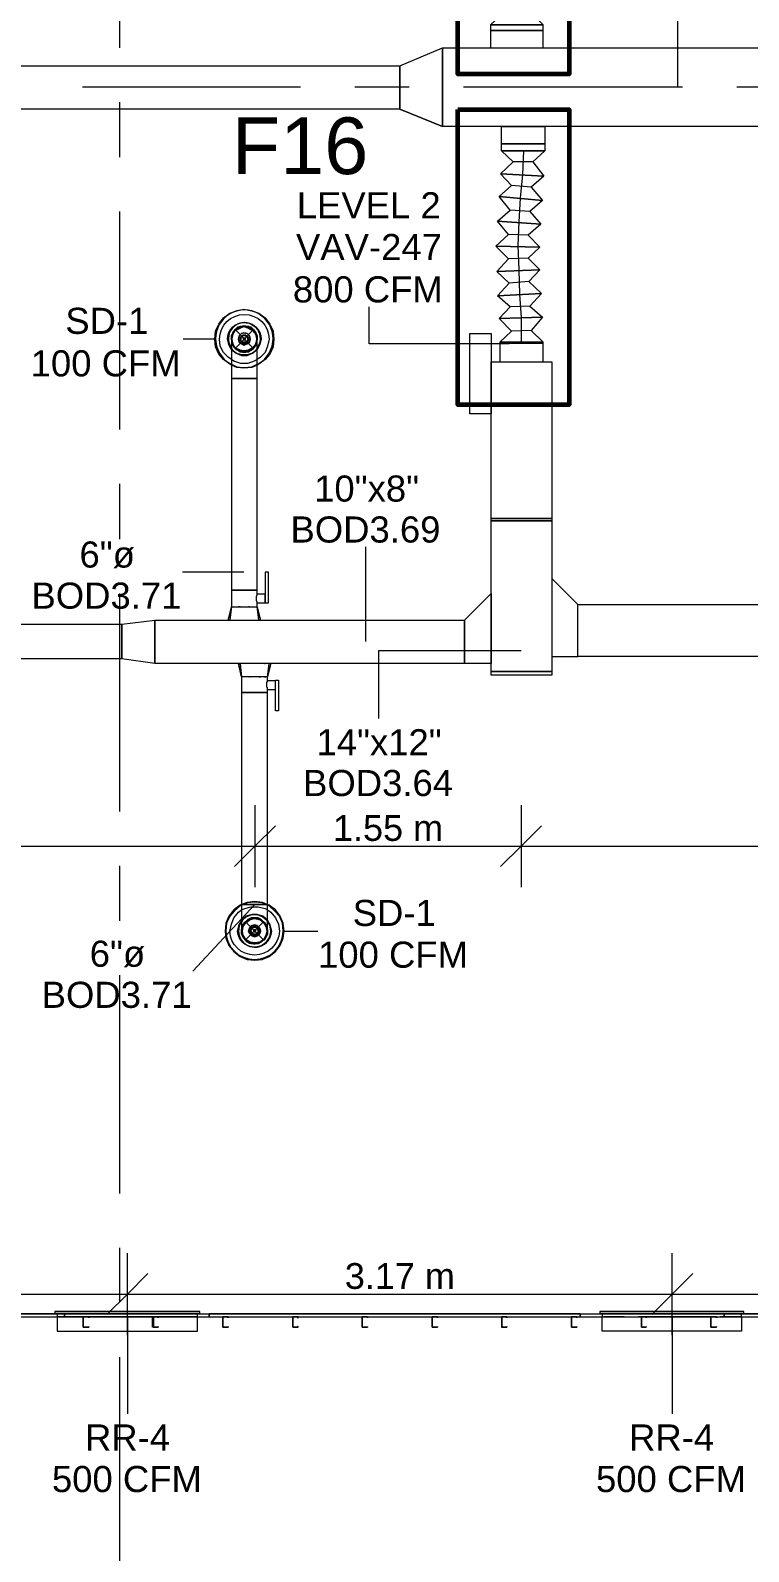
# Model space of a CAD drawing. Header units: metres. Extents: x -2 to 207, y -8 to 52.
# Drawn here: x 11.9 to 16.08, y 33.05 to 41.9 of the extents above; entities that cross this region are included whole.
import ezdxf

# ---------------------------------------------------------------- set-up
doc = ezdxf.new("R2010")
doc.units = ezdxf.units.M
doc.layers.add('HVAC - Ductos', color=5, linetype='Continuous', lineweight=0)
doc.layers.add('PDF_Text', color=7, linetype='Continuous', lineweight=0)
doc.layers.add('PDF_Geometry', color=7, linetype='Continuous', lineweight=0, true_color=0xaaaaaa)
doc.styles.add('PDF Arial-BoldMT-Identity-H', font='arial.ttf')
doc.styles.add('PDF Helvetica', font='')
doc.styles.get('PDF Helvetica').set_extended_font_data('Helvetica')

msp = doc.modelspace()

# ---------------------------------------------------------------- linework, layer by layer
at = {"layer": 'HVAC - Ductos', "lineweight": 0}
for points in [[(14.6516, 42.0022), (14.56, 42.0618), (14.8624, 42.1168), (14.7936, 42.016), (14.6516, 42.0022), (14.5737, 41.929), (14.5737, 41.8969), (14.5783, 41.8969), (14.5967, 41.8969), (14.6195, 41.8969), (14.6516, 41.8969), (14.6883, 41.8969), (14.7249, 41.8969), (14.7662, 41.8969), (14.8028, 41.8969), (14.8349, 41.8969), (14.8578, 41.8969), (14.8716, 41.8969), (14.8807, 41.8969), (14.8807, 41.929), (14.5737, 41.929), (14.8807, 41.929), (14.7936, 42.016)], [(15.6642, 41.567), (15.6642, 42.071)], [(14.8762, 41.7961), (14.8807, 41.7961), (14.8807, 41.8969), (14.8716, 41.8969), (14.8578, 41.8969), (14.8349, 41.8969), (14.8028, 41.8969), (14.7662, 41.8969), (14.7249, 41.8969), (14.6883, 41.8969), (14.6516, 41.8969), (14.6195, 41.8969), (14.5967, 41.8969), (14.5783, 41.8969), (14.5737, 41.8969), (14.5737, 41.7961), (14.5783, 41.7961)], [(14.0469, 41.6907), (14.2942, 41.7961)], [(14.0469, 41.6907), (14.2942, 41.7961)], [(14.2942, 41.7961), (14.2942, 41.3379)], [(14.5829, 41.7961), (14.5875, 41.7961), (14.5967, 41.7961)], [(14.6012, 41.7961), (14.6058, 41.7961), (14.6149, 41.7961)], [(14.6241, 41.7961), (14.6333, 41.7961), (14.6425, 41.7961)], [(14.6562, 41.7961), (14.6608, 41.7961), (14.6791, 41.7961)], [(14.6883, 41.7961), (14.6929, 41.7961), (14.7249, 41.7961), (14.7616, 41.7961)], [(14.7753, 41.7961), (14.7936, 41.7961), (14.7982, 41.7961)], [(14.812, 41.7961), (14.8212, 41.7961), (14.8303, 41.7961)], [(14.8395, 41.7961), (14.844, 41.7961), (14.8532, 41.7961)], [(14.8578, 41.7961), (14.8624, 41.7961), (14.8716, 41.7961)], [(14.0469, 41.4387), (14.0469, 41.6907)], [(14.0469, 41.4387), (14.2942, 41.3379), (14.0469, 41.4387)], [(14.8212, 41.1317), (14.8853, 41.0492), (14.6333, 41.063), (14.7066, 41.1317), (14.6379, 41.1959), (14.6379, 41.2371), (14.6425, 41.2371), (14.6562, 41.2371), (14.6745, 41.2371), (14.702, 41.2371), (14.7295, 41.2371), (14.7662, 41.2371), (14.7982, 41.2371), (14.8258, 41.2371), (14.8532, 41.2371), (14.8762, 41.2371), (14.8853, 41.2371), (14.8898, 41.2371), (14.8898, 41.1959), (14.8212, 41.1317), (14.7066, 41.1317)], [(14.7662, 41.1959), (14.7616, 41.0584), (14.7478, 40.921), (14.7387, 40.7835), (14.7341, 40.6461), (14.7387, 40.504), (14.7433, 40.362), (14.7524, 40.2245), (14.7524, 40.0825)], [(14.812, 40.9851), (14.8762, 40.9072), (14.6241, 40.9302), (14.6974, 40.9943), (14.6333, 41.063), (14.8853, 41.0492), (14.812, 40.9851), (14.6974, 40.9943)], [(14.8028, 40.8431), (14.867, 40.7698), (14.6149, 40.7881), (14.6883, 40.8522), (14.6241, 40.9302), (14.8762, 40.9072), (14.8028, 40.8431), (14.6883, 40.8522)], [(14.7936, 40.7057), (14.8624, 40.6369), (14.6058, 40.6415), (14.6791, 40.7102), (14.6149, 40.7881), (14.867, 40.7698), (14.7936, 40.7057), (14.6791, 40.7102)], [(14.7936, 40.5728), (14.8624, 40.504), (14.6104, 40.4949), (14.6791, 40.5682), (14.6058, 40.6415), (14.8624, 40.6369), (14.7936, 40.5728), (14.6791, 40.5682)], [(14.7982, 40.4353), (14.8716, 40.3666), (14.6149, 40.3528), (14.6837, 40.4262), (14.6104, 40.4949), (14.8624, 40.504), (14.7982, 40.4353), (14.6837, 40.4262)], [(14.8028, 40.2933), (14.8762, 40.2291), (14.6241, 40.22), (14.6883, 40.2887), (14.6149, 40.3528), (14.8716, 40.3666), (14.8028, 40.2933), (14.6883, 40.2887)], [(14.6837, 40.0733), (13.8682, 40.0733), (13.8682, 40.2887)], [(13.0664, 39.9496), (13.0572, 39.9542), (13.0206, 39.9817), (12.9931, 40.0138), (12.9747, 40.055), (12.9701, 40.1009), (12.9747, 40.1467), (12.9931, 40.1879), (13.0206, 40.2245), (13.0572, 40.2521), (13.0984, 40.2658), (13.1396, 40.275), (13.1855, 40.2658), (13.2267, 40.2521), (13.2634, 40.2245), (13.2909, 40.1879), (13.3092, 40.1467), (13.3138, 40.1009), (13.3092, 40.055), (13.2909, 40.0138), (13.2634, 39.9817), (13.2267, 39.9542), (13.2176, 39.9496)], [(14.812, 40.1513), (14.8807, 40.0825), (14.6287, 40.0825), (14.6974, 40.1467), (14.6241, 40.22), (14.8762, 40.2291), (14.812, 40.1513), (14.6974, 40.1467)], [(12.9701, 40.1009), (12.7869, 40.1009)], [(13.0664, 40.1009), (13.0664, 40.0963), (13.0664, 40.0779), (13.0664, 40.0459), (13.0664, 40.0047), (13.0664, 39.9588), (13.0664, 39.9084), (13.0664, 39.8718), (13.0755, 39.8718), (13.0893, 39.8718), (13.103, 39.8718), (13.1214, 39.8718), (13.1396, 39.8718), (13.1626, 39.8718), (13.1809, 39.8718), (13.1946, 39.8718), (13.2084, 39.8718), (13.2176, 39.8718), (13.2176, 39.9268), (13.2176, 39.9771), (13.2176, 40.023), (13.2176, 40.0596), (13.2176, 40.0825), (13.2176, 40.1009), (13.2176, 40.0963), (13.2176, 40.1009), (13.2176, 40.1192), (13.2084, 40.1375), (13.1946, 40.1559), (13.1809, 40.1696), (13.1626, 40.1741), (13.1396, 40.1787), (13.1214, 40.1741), (13.103, 40.1696), (13.0893, 40.1559), (13.0755, 40.1375), (13.0664, 40.1192), (13.0664, 40.1009), (13.0664, 40.0963), (13.0664, 40.1009), (13.0664, 40.1192), (13.0755, 40.1375), (13.0893, 40.1559), (13.103, 40.1696), (13.1214, 40.1741), (13.1396, 40.1787), (13.1626, 40.1741), (13.1809, 40.1696), (13.1946, 40.1559), (13.2084, 40.1375), (13.2176, 40.1192), (13.2176, 40.1009)], [(13.071, 40.0779), (13.0664, 40.1009), (13.071, 40.1283)], [(13.071, 40.1283), (13.0755, 40.1329)], [(13.0755, 40.1329), (13.0893, 40.1513), (13.1122, 40.1696)], [(13.1076, 40.1696), (13.1122, 40.1696), (13.1168, 40.1741)], [(13.1168, 40.1696), (13.1396, 40.1741), (13.1672, 40.1696)], [(13.1672, 40.1741), (13.1718, 40.1696)], [(13.1718, 40.1696), (13.1946, 40.1513), (13.2084, 40.1329)], [(13.2084, 40.1329), (13.213, 40.1283)], [(13.2084, 40.1283), (13.2176, 40.1009), (13.2084, 40.0779)], [(13.0664, 40.0963), (13.0664, 40.0825), (13.0755, 40.0642), (13.0893, 40.0459), (13.103, 40.0367), (13.1214, 40.0275), (13.1396, 40.023), (13.1626, 40.0275), (13.1809, 40.0367), (13.1946, 40.0459), (13.2084, 40.0642), (13.2176, 40.0825), (13.2176, 40.0963)], [(13.1122, 40.0367), (13.0893, 40.0505), (13.0755, 40.0688), (13.071, 40.0733)], [(13.1718, 40.0321), (13.1672, 40.0321), (13.1396, 40.0275), (13.1168, 40.0321), (13.1122, 40.0321), (13.1076, 40.0321)], [(13.213, 40.0733), (13.2084, 40.0688), (13.1946, 40.0505), (13.1718, 40.0367)], [(14.8807, 40.0825), (14.8762, 40.0825), (14.8578, 40.0825), (14.8303, 40.0825), (14.7936, 40.0825), (14.7524, 40.0825), (14.7158, 40.0825), (14.6791, 40.0825), (14.6516, 40.0825), (14.6333, 40.0825), (14.6287, 40.0825)], [(13.2176, 39.9817), (13.1992, 39.9726), (13.1626, 39.9588), (13.1214, 39.9588), (13.0801, 39.9726), (13.0664, 39.9817)], [(13.0664, 39.9542), (13.0984, 39.9405), (13.1396, 39.9359), (13.1855, 39.9405), (13.2176, 39.9542)], [(13.2176, 39.9496), (13.1855, 39.9359), (13.1396, 39.9313), (13.0984, 39.9359), (13.0664, 39.9496)], [(13.8498, 38.3415), (13.8498, 38.8913)], [(13.1396, 38.7447), (12.7823, 38.7447)], [(13.2176, 38.566), (13.2176, 38.5706), (13.213, 38.5797), (13.213, 38.5889), (13.213, 38.5981), (13.213, 38.6026), (13.2176, 38.6118), (13.2176, 38.6164)], [(13.048, 38.4652), (13.0664, 38.5431), (13.048, 38.4652)], [(13.0664, 38.5431), (13.0572, 38.4652)], [(13.2176, 38.4652), (13.2267, 38.4652), (13.2313, 38.4652), (13.2358, 38.4652), (13.2176, 38.5431), (13.2358, 38.4652)], [(13.2267, 38.4652), (13.2176, 38.5431)], [(12.4295, 38.4423), (12.622, 38.4652)], [(12.4295, 38.2407), (12.4295, 38.4423)], [(12.622, 38.4652), (12.622, 38.2132)], [(13.048, 38.4652), (13.0526, 38.4652), (13.0572, 38.4652), (13.0664, 38.4652)], [(13.071, 38.4652), (13.0893, 38.4652)], [(13.0938, 38.4652), (13.0984, 38.4652), (13.1076, 38.4652), (13.1214, 38.4652), (13.1259, 38.4652), (13.1305, 38.4652), (13.1534, 38.4652), (13.158, 38.4652), (13.1626, 38.4652), (13.1763, 38.4652), (13.1855, 38.4652), (13.1901, 38.4652), (13.1946, 38.4652), (13.213, 38.4652)], [(14.7524, 38.2865), (13.9231, 38.2865), (13.9231, 37.8925)], [(12.622, 38.2132), (12.4295, 38.2407)], [(13.2955, 38.2132), (13.2771, 38.1353), (13.2725, 38.1353), (13.268, 38.1353), (13.2542, 38.1353), (13.2404, 38.1353), (13.2222, 38.1353), (13.2038, 38.1353), (13.1809, 38.1353), (13.1626, 38.1353), (13.1488, 38.1353), (13.1351, 38.1353), (13.1305, 38.1353), (13.1259, 38.1353), (13.1259, 38.0437), (13.1351, 38.0437), (13.1488, 38.0437), (13.1626, 38.0437), (13.1809, 38.0437), (13.2038, 38.0437), (13.2222, 38.0437), (13.2404, 38.0437), (13.2542, 38.0437), (13.268, 38.0437), (13.2771, 38.0437), (13.268, 38.0437), (13.2542, 38.0437), (13.2404, 38.0437), (13.2222, 38.0437), (13.2038, 38.0437), (13.1809, 38.0437), (13.1626, 38.0437), (13.1488, 38.0437), (13.1351, 38.0437), (13.1259, 38.0437), (13.1259, 36.8112), (13.1168, 36.8066), (13.0801, 36.7791), (13.0526, 36.7425), (13.0343, 36.7013), (13.0297, 36.6554), (13.0343, 36.6142), (13.0526, 36.573), (13.0801, 36.5363), (13.1168, 36.5088), (13.158, 36.4905), (13.2038, 36.4859), (13.245, 36.4905), (13.2863, 36.5088), (13.3229, 36.5363), (13.3504, 36.573), (13.3687, 36.6142), (13.3733, 36.6554), (13.3687, 36.7013), (13.3504, 36.7425), (13.3229, 36.7791), (13.2863, 36.8066), (13.2771, 36.8112), (13.2771, 38.0437), (13.2771, 38.062), (13.3229, 38.062), (13.3229, 38.0666), (13.3229, 38.0712), (13.3229, 38.0758), (13.3229, 38.0804), (13.3229, 38.0895), (13.3229, 38.0941), (13.3229, 38.1032), (13.3229, 38.1078), (13.3229, 38.1124), (13.2771, 38.1124), (13.2771, 38.1353), (13.2863, 38.2132)], [(13.1259, 38.2132), (13.1168, 38.2132), (13.1122, 38.2132), (13.1076, 38.2132)], [(13.1076, 38.2132), (13.1259, 38.1353), (13.1076, 38.2132)], [(13.1168, 38.2132), (13.1259, 38.1353)], [(13.1488, 38.2132), (13.1305, 38.2132)], [(13.2542, 38.2132), (13.2496, 38.2132), (13.245, 38.2132), (13.2358, 38.2132), (13.2222, 38.2132), (13.2176, 38.2132), (13.213, 38.2132), (13.1901, 38.2132), (13.1855, 38.2132), (13.1809, 38.2132), (13.1672, 38.2132), (13.158, 38.2132), (13.1534, 38.2132)], [(13.2725, 38.2132), (13.2588, 38.2132), (13.2634, 38.2132)], [(13.2771, 38.1353), (13.2955, 38.2132), (13.2909, 38.2132), (13.2863, 38.2132), (13.2771, 38.2132)], [(13.2771, 38.062), (13.2771, 38.0666), (13.2771, 38.0712), (13.2725, 38.0758), (13.2725, 38.0849), (13.2725, 38.0941), (13.2725, 38.1032), (13.2771, 38.1078), (13.2771, 38.1124)], [(13.2038, 37.3885), (13.2038, 37.1502), (13.2038, 36.912)], [(14.7524, 37.3885), (14.7524, 37.1502), (14.7524, 36.912)], [(13.3229, 37.2693), (13.2038, 37.1502), (13.0847, 37.0311)], [(14.8716, 37.2693), (14.7524, 37.1502), (14.6333, 37.0311)], [(9.6072, 37.1502), (13.2038, 37.1502), (14.7524, 37.1502), (18.0787, 37.1502), (21.6112, 37.1502), (22.6421, 37.1502)], [(13.1259, 36.8112), (13.158, 36.8249), (13.2038, 36.8295), (13.245, 36.8249), (13.2771, 36.8112)], [(13.2038, 36.8112), (12.8419, 36.4218)], [(13.2771, 36.8066), (13.245, 36.8204), (13.2038, 36.8249), (13.158, 36.8204), (13.1259, 36.8066)], [(13.2771, 36.6554), (13.2771, 36.6646), (13.2771, 36.6829), (13.2771, 36.7104), (13.2771, 36.7471), (13.2771, 36.7929), (13.2771, 36.8112), (13.268, 36.8112), (13.2542, 36.8112), (13.2404, 36.8112), (13.2222, 36.8112), (13.2038, 36.8112), (13.1809, 36.8112), (13.1626, 36.8112), (13.1488, 36.8112), (13.1351, 36.8112), (13.1259, 36.8112), (13.1259, 36.7654), (13.1259, 36.7287), (13.1259, 36.6921), (13.1259, 36.6692), (13.1259, 36.66)], [(13.1259, 36.8112), (13.1351, 36.8112), (13.1488, 36.8112), (13.1626, 36.8112), (13.1809, 36.8112), (13.2038, 36.8112), (13.2222, 36.8112), (13.2404, 36.8112), (13.2542, 36.8112), (13.268, 36.8112), (13.2771, 36.8112)], [(13.1259, 36.7791), (13.1442, 36.7883), (13.1809, 36.7975), (13.2222, 36.7975), (13.2634, 36.7883), (13.2771, 36.7791)], [(13.1763, 36.7241), (13.2038, 36.7333), (13.1809, 36.7333), (13.1626, 36.7241), (13.1488, 36.7104), (13.1351, 36.6967), (13.1259, 36.6783), (13.1259, 36.6646)], [(13.2038, 36.7333), (13.1809, 36.7287), (13.1672, 36.7195), (13.1488, 36.7104), (13.1396, 36.6967), (13.1305, 36.6783), (13.1259, 36.6554), (13.1305, 36.6371), (13.1396, 36.6188), (13.1488, 36.605), (13.1351, 36.6279)], [(13.1351, 36.6325), (13.1259, 36.6554), (13.1351, 36.6829)], [(13.1259, 36.66), (13.1259, 36.6554)], [(13.1305, 36.6829), (13.1305, 36.6875), (13.1351, 36.6875), (13.1488, 36.7104), (13.1718, 36.7241), (13.1718, 36.7287), (13.1763, 36.7287)], [(13.2771, 36.6646), (13.2771, 36.6783), (13.268, 36.6967), (13.2542, 36.7104), (13.2404, 36.7241), (13.2222, 36.7333), (13.2038, 36.7333), (13.2222, 36.7287), (13.2404, 36.7195), (13.2542, 36.7104), (13.2634, 36.6967), (13.2725, 36.6783), (13.2771, 36.6554), (13.2725, 36.6371), (13.2634, 36.6188), (13.2542, 36.605)], [(13.2038, 36.7287), (13.2267, 36.7241)], [(13.2267, 36.7287), (13.2313, 36.7287), (13.2358, 36.7241)], [(13.2313, 36.7241), (13.2542, 36.7104), (13.268, 36.6875)], [(13.2725, 36.6875), (13.2725, 36.6829), (13.2771, 36.6554), (13.2725, 36.6325)], [(13.3733, 36.6554), (13.5704, 36.6554)], [(13.1351, 36.6279), (13.1305, 36.6279), (13.1305, 36.6325)], [(13.1488, 36.605), (13.1672, 36.5959), (13.1809, 36.5867), (13.2038, 36.5821), (13.2222, 36.5867), (13.2404, 36.5959), (13.2542, 36.605), (13.2588, 36.605)], [(13.1718, 36.5913), (13.1534, 36.605)], [(13.1763, 36.5867), (13.1718, 36.5867), (13.1718, 36.5913)], [(13.2267, 36.5913), (13.2038, 36.5821), (13.1763, 36.5913)], [(13.2358, 36.5913), (13.2313, 36.5867), (13.2267, 36.5867)], [(13.268, 36.6279), (13.2542, 36.605), (13.2313, 36.5913)], [(13.2725, 36.6325), (13.2725, 36.6279)], [(12.4616, 34.305), (12.4616, 34.5433), (12.4616, 34.7815)], [(15.6321, 34.305), (15.6321, 34.5433), (15.6321, 34.7815)], [(12.5807, 34.6624), (12.4616, 34.5433), (12.3425, 34.4241)], [(15.7512, 34.6624), (15.6321, 34.5433), (15.513, 34.4241)], [(7.582, 34.5433), (12.4616, 34.5433), (15.6321, 34.5433), (18.6652, 34.5433), (21.625, 34.5433), (30.7334, 34.5433), (33.2075, 34.5433), (36.1764, 34.5433), (39.2049, 34.5433), (41.6104, 34.5433), (49.2113, 34.5433), (51.5801, 34.5433), (54.5399, 34.5433), (58.1961, 34.5433)], [(12.04, 34.4333), (12.8831, 34.4333), (12.8831, 34.4425), (12.04, 34.4425), (12.04, 34.4333), (12.0538, 34.4333), (12.0538, 34.4104), (12.8693, 34.4104), (12.0538, 34.4104), (12.0538, 34.3279), (12.8693, 34.3279), (12.8693, 34.4104), (12.8693, 34.4333), (12.8785, 34.4333)], [(12.8602, 34.4425), (12.063, 34.4425)], [(16.0262, 34.4425), (15.2335, 34.4425)], [(12.4616, 34.4104), (12.4616, 33.8469)], [(15.2106, 34.4333), (16.049, 34.4333)], [(15.6321, 34.4104), (15.6321, 33.8469)]]:
    msp.add_lwpolyline(points, dxfattribs=at)
for points in [[(14.2942, 41.7961), (26.4311, 41.7961), (26.4311, 41.3379), (14.2942, 41.3379)], [(14.0469, 41.4387), (8.4343, 41.4387), (8.4343, 41.6907), (14.0469, 41.6907)], [(14.8898, 41.3379), (14.8898, 41.2371), (14.8853, 41.2371), (14.8762, 41.2371), (14.8532, 41.2371), (14.8258, 41.2371), (14.7982, 41.2371), (14.7662, 41.2371), (14.7295, 41.2371), (14.702, 41.2371), (14.6745, 41.2371), (14.6562, 41.2371), (14.6425, 41.2371), (14.6379, 41.2371), (14.6379, 41.3379), (14.6425, 41.3379), (14.6562, 41.3379), (14.6745, 41.3379), (14.702, 41.3379), (14.7295, 41.3379), (14.7662, 41.3379), (14.7982, 41.3379), (14.8258, 41.3379), (14.8532, 41.3379), (14.8762, 41.3379), (14.8853, 41.3379)], [(14.6379, 41.1959), (14.6425, 41.1959), (14.6562, 41.1959), (14.6745, 41.1959), (14.702, 41.1959), (14.7295, 41.1959), (14.7662, 41.1959), (14.7982, 41.1959), (14.8258, 41.1959), (14.8532, 41.1959), (14.8762, 41.1959), (14.8853, 41.1959), (14.8898, 41.1959), (14.8853, 41.1959), (14.8762, 41.1959), (14.8532, 41.1959), (14.8258, 41.1959), (14.7982, 41.1959), (14.7662, 41.1959), (14.7295, 41.1959), (14.702, 41.1959), (14.6745, 41.1959), (14.6562, 41.1959), (14.6425, 41.1959)], [(14.6379, 41.1959), (14.8898, 41.1959)], [(13.213, 40.0825), (13.2038, 40.0642), (13.1946, 40.0505), (13.1763, 40.0367), (13.1626, 40.0321), (13.1396, 40.0275), (13.1214, 40.0321), (13.103, 40.0367), (13.0893, 40.0505), (13.0801, 40.0642), (13.071, 40.0825), (13.0664, 40.1009), (13.071, 40.1192), (13.0801, 40.1375), (13.0893, 40.1513), (13.103, 40.165), (13.1214, 40.1741), (13.1396, 40.1741), (13.1626, 40.1741), (13.1763, 40.165), (13.1946, 40.1513), (13.2038, 40.1375), (13.213, 40.1192), (13.2176, 40.1009)], [(13.0755, 40.1283), (13.0893, 40.1513), (13.1168, 40.165), (13.1396, 40.1741), (13.1672, 40.165), (13.1901, 40.1513), (13.2084, 40.1283), (13.213, 40.1009), (13.2084, 40.0733), (13.1901, 40.0505), (13.1672, 40.0367), (13.1396, 40.0321), (13.1168, 40.0367), (13.0893, 40.0505), (13.0755, 40.0733), (13.071, 40.1009)], [(13.1122, 40.1192), (13.1076, 40.1009), (13.1122, 40.1192), (13.1259, 40.1329), (13.1396, 40.1375), (13.158, 40.1329), (13.1718, 40.1192), (13.1763, 40.1009), (13.1718, 40.1192), (13.158, 40.1329), (13.1396, 40.1375), (13.1259, 40.1329)], [(13.1718, 40.0825), (13.1763, 40.1009), (13.1718, 40.0825), (13.158, 40.0733), (13.1396, 40.0642), (13.1259, 40.0733), (13.1122, 40.0825), (13.1076, 40.1009), (13.1122, 40.0825), (13.1259, 40.0733), (13.1396, 40.0688), (13.158, 40.0733)], [(13.1214, 40.1146), (13.1168, 40.1009), (13.1214, 40.1146), (13.1351, 40.1237), (13.1488, 40.1237), (13.1626, 40.1146), (13.1672, 40.1009), (13.1626, 40.1146), (13.1488, 40.1237), (13.1351, 40.1237)], [(13.1626, 40.0871), (13.1672, 40.1009), (13.1626, 40.0871), (13.1488, 40.0779), (13.1351, 40.0779), (13.1214, 40.0871), (13.1168, 40.1009), (13.1214, 40.0871), (13.1351, 40.0779), (13.1488, 40.0779)], [(13.1259, 40.1146), (13.1396, 40.1237), (13.158, 40.1146), (13.1626, 40.1009), (13.158, 40.0871), (13.1396, 40.0825), (13.1259, 40.0871), (13.1214, 40.1009)], [(13.1396, 40.1055), (13.1351, 40.1009), (13.1396, 40.1055), (13.1442, 40.1055), (13.1488, 40.1009), (13.1442, 40.1055)], [(13.1442, 40.0963), (13.1488, 40.1009), (13.1442, 40.0963), (13.1396, 40.0963), (13.1351, 40.1009), (13.1396, 40.0963)], [(13.2176, 40.0413), (13.2313, 40.0688), (13.2404, 40.1009), (13.2313, 40.0688)], [(14.4546, 40.1329), (14.5783, 40.1329), (14.5783, 39.6656), (14.4546, 39.6656)], [(13.071, 40.0413), (13.0938, 40.0184), (13.1259, 40.0093), (13.158, 40.0093), (13.1901, 40.0184), (13.213, 40.0413), (13.2176, 40.0505), (13.213, 40.0413), (13.1901, 40.0184), (13.158, 40.0093), (13.1259, 40.0093), (13.0938, 40.0184), (13.071, 40.0413), (13.0664, 40.0505)], [(13.1901, 40.0184), (13.158, 40.0047), (13.1259, 40.0047), (13.0938, 40.0184), (13.0664, 40.0413), (13.0938, 40.0184), (13.1259, 40.0047), (13.158, 40.0047), (13.1901, 40.0184), (13.2176, 40.0413)], [(14.8807, 40.0779), (14.8716, 40.0779), (14.8532, 40.0779), (14.8258, 40.0779), (14.7936, 40.0779), (14.7524, 40.0779), (14.7158, 40.0779), (14.6791, 40.0779), (14.6516, 40.0779), (14.6333, 40.0779), (14.6287, 40.0779), (14.6287, 39.968), (14.6333, 39.968), (14.6471, 39.968), (14.6654, 39.968), (14.6929, 39.968), (14.7204, 39.968), (14.7524, 39.968), (14.7845, 39.968), (14.8166, 39.968), (14.844, 39.968), (14.8624, 39.968), (14.8762, 39.968), (14.8807, 39.968), (14.8807, 40.0779), (14.8807, 40.0825), (14.8762, 40.0825), (14.8578, 40.0825), (14.8303, 40.0825), (14.7936, 40.0825), (14.7524, 40.0825), (14.7158, 40.0825), (14.6791, 40.0825), (14.6516, 40.0825), (14.6333, 40.0825), (14.6287, 40.0825), (14.6287, 40.0779), (14.6333, 40.0779), (14.6516, 40.0779), (14.6791, 40.0779), (14.7158, 40.0779), (14.7524, 40.0779), (14.7936, 40.0779), (14.8258, 40.0779), (14.8532, 40.0779), (14.8716, 40.0779)], [(14.8807, 40.0779), (14.8762, 40.0779), (14.8624, 40.0779), (14.844, 40.0779), (14.8166, 40.0779), (14.7845, 40.0779), (14.7524, 40.0779), (14.7204, 40.0779), (14.6929, 40.0779), (14.6654, 40.0779), (14.6471, 40.0779), (14.6333, 40.0779), (14.6287, 40.0779), (14.6333, 40.0779), (14.6471, 40.0779), (14.6654, 40.0779), (14.6929, 40.0779), (14.7204, 40.0779), (14.7524, 40.0779), (14.7845, 40.0779), (14.8166, 40.0779), (14.844, 40.0779), (14.8624, 40.0779), (14.8762, 40.0779)], [(14.9311, 39.968), (14.9311, 39.0562), (14.5783, 39.0562), (14.5783, 39.968)], [(13.0664, 38.6393), (13.0755, 38.6393), (13.0893, 38.6393), (13.103, 38.6393), (13.1214, 38.6393), (13.1396, 38.6393), (13.1626, 38.6393), (13.1809, 38.6393), (13.1946, 38.6393), (13.2084, 38.6393), (13.2176, 38.6393), (13.2176, 39.8718), (13.2084, 39.8718), (13.1946, 39.8718), (13.1809, 39.8718), (13.1626, 39.8718), (13.1396, 39.8718), (13.1214, 39.8718), (13.103, 39.8718), (13.0893, 39.8718), (13.0755, 39.8718), (13.0664, 39.8718)], [(14.9311, 39.0562), (14.9311, 39.0425), (14.5783, 39.0425), (14.5783, 39.0562)], [(14.5783, 38.1674), (14.5783, 39.0425), (14.9311, 39.0425), (14.9311, 38.1674)], [(13.2634, 38.566), (13.2634, 38.5706), (13.2634, 38.5751), (13.2634, 38.5797), (13.2634, 38.5843), (13.2634, 38.5935), (13.2634, 38.5981), (13.2634, 38.6026), (13.2634, 38.6118), (13.2634, 38.6164), (13.2176, 38.6164), (13.2176, 38.6393), (13.2084, 38.6393), (13.1946, 38.6393), (13.1809, 38.6393), (13.1626, 38.6393), (13.1396, 38.6393), (13.1214, 38.6393), (13.103, 38.6393), (13.0893, 38.6393), (13.0755, 38.6393), (13.0664, 38.6393), (13.0664, 38.5431), (13.071, 38.5431), (13.0664, 38.5431), (13.071, 38.5431), (13.0755, 38.5431), (13.0893, 38.5431), (13.103, 38.5431), (13.1214, 38.5431), (13.1396, 38.5431), (13.1626, 38.5431), (13.1809, 38.5431), (13.1946, 38.5431), (13.2084, 38.5431), (13.213, 38.5431), (13.2176, 38.5431), (13.2176, 38.566), (13.2634, 38.566), (13.2817, 38.566), (13.2817, 38.7447), (13.2634, 38.7447)], [(15.0823, 38.2544), (15.0823, 38.5568), (14.9311, 38.708), (14.9311, 38.2544)], [(14.4225, 38.4652), (14.5783, 38.621), (14.5783, 38.2132), (14.4225, 38.2132)], [(13.1168, 38.5431), (13.1122, 38.5431), (13.1076, 38.5431), (13.1122, 38.5431)], [(13.1718, 38.5431), (13.1672, 38.5431)], [(18.3903, 38.2544), (15.0823, 38.2544), (15.0823, 38.5568), (18.3903, 38.5568)], [(12.4295, 38.2407), (9.653, 38.2407), (9.653, 38.4423), (12.4295, 38.4423)], [(12.622, 38.4652), (14.4225, 38.4652), (14.4225, 38.2132), (12.622, 38.2132)], [(14.5783, 38.1674), (14.9311, 38.1674), (14.9311, 38.1444), (14.5783, 38.1444)], [(13.1718, 38.1353), (13.1763, 38.1353)], [(13.2267, 38.1353), (13.2313, 38.1353), (13.2358, 38.1353), (13.2313, 38.1353)], [(13.2588, 38.1353), (13.268, 38.1353)], [(13.3413, 37.9383), (13.3229, 37.9383), (13.3229, 38.117), (13.3413, 38.117)], [(13.1259, 36.7195), (13.1534, 36.7425), (13.1855, 36.7517), (13.2176, 36.7517), (13.2496, 36.7425), (13.2771, 36.7195), (13.2771, 36.715), (13.2771, 36.7195), (13.2496, 36.7425), (13.2176, 36.7517), (13.1855, 36.7517), (13.1534, 36.7425), (13.1259, 36.7195), (13.1259, 36.715)], [(13.2725, 36.7195), (13.2496, 36.7379), (13.2176, 36.7517), (13.1855, 36.7517), (13.1534, 36.7379), (13.1305, 36.7195), (13.1259, 36.7104), (13.1305, 36.7195), (13.1534, 36.7379), (13.1855, 36.7517), (13.2176, 36.7517), (13.2496, 36.7379), (13.2725, 36.7195), (13.2771, 36.7104)], [(13.1259, 36.6646), (13.1259, 36.6554)], [(13.1351, 36.6829), (13.1534, 36.7059), (13.1763, 36.7241), (13.2038, 36.7287), (13.2313, 36.7241), (13.2542, 36.7059), (13.268, 36.6829), (13.2725, 36.6554), (13.268, 36.6325), (13.2542, 36.605), (13.2313, 36.5913), (13.2038, 36.5867), (13.1763, 36.5913), (13.1534, 36.605), (13.1351, 36.6325), (13.1305, 36.6554)], [(13.1718, 36.6737), (13.1672, 36.6554), (13.1718, 36.6737), (13.1855, 36.6875), (13.2038, 36.6921), (13.2176, 36.6875), (13.2313, 36.6737), (13.2358, 36.6554), (13.2313, 36.6737), (13.2176, 36.6875), (13.2038, 36.6921), (13.1855, 36.6875)], [(13.2313, 36.6417), (13.2358, 36.6554), (13.2313, 36.6417), (13.2176, 36.6279), (13.2038, 36.6233), (13.1855, 36.6279), (13.1718, 36.6417), (13.1672, 36.6554), (13.1718, 36.6417), (13.1855, 36.6279), (13.2038, 36.6233), (13.2176, 36.6279)], [(13.1809, 36.6737), (13.1763, 36.6554), (13.1809, 36.6737), (13.1946, 36.6829), (13.2084, 36.6829), (13.2222, 36.6737), (13.2267, 36.6554), (13.2222, 36.6737), (13.2084, 36.6829), (13.1946, 36.6829)], [(13.2222, 36.6417), (13.2267, 36.6554), (13.2222, 36.6417), (13.2084, 36.6325), (13.1946, 36.6325), (13.1809, 36.6417), (13.1763, 36.6554), (13.1809, 36.6417), (13.1946, 36.6325), (13.2084, 36.6325)], [(13.1855, 36.6737), (13.2038, 36.6783), (13.2176, 36.6737), (13.2222, 36.6554), (13.2176, 36.6417), (13.2038, 36.6371), (13.1855, 36.6417), (13.1809, 36.6554)], [(13.1992, 36.66), (13.1946, 36.6554), (13.1992, 36.6646), (13.2038, 36.6646), (13.2084, 36.6554), (13.2038, 36.66)], [(13.2038, 36.6508), (13.2084, 36.6554), (13.2038, 36.6508), (13.1992, 36.6508), (13.1946, 36.6554), (13.1992, 36.6508)], [(13.2588, 36.605), (13.268, 36.6188), (13.2771, 36.6371), (13.2771, 36.6554), (13.2771, 36.6646), (13.2771, 36.6554), (13.2771, 36.6371), (13.268, 36.6188)], [(13.3, 36.6554), (13.2909, 36.6921), (13.2771, 36.715), (13.2909, 36.6921)], [(16.049, 34.4425), (15.2106, 34.4425), (15.2106, 34.4333), (15.2243, 34.4333), (15.2243, 34.4104), (16.0353, 34.4104), (16.0353, 34.4333), (16.049, 34.4333)], [(12.1867, 34.4104), (12.063, 34.4104)], [(12.4249, 34.4104), (12.2646, 34.4104)], [(12.6632, 34.4104), (12.5028, 34.4104)], [(12.8647, 34.4104), (12.7411, 34.4104)], [(16.0353, 34.4104), (16.0353, 34.3279), (15.2243, 34.3279), (15.2243, 34.4104)], [(15.3526, 34.4104), (15.2335, 34.4104)], [(15.5909, 34.4104), (15.4351, 34.4104)], [(15.8291, 34.4104), (15.6733, 34.4104)], [(16.0307, 34.4104), (15.9116, 34.4104)]]:
    msp.add_lwpolyline(points, close=True, dxfattribs=at)
for points in [[(13.2176, 39.9542), (13.2267, 39.9588), (13.2588, 39.9817), (13.2863, 40.0184), (13.3046, 40.0596), (13.3092, 40.1009, 1.013808), (12.9747, 40.1009), (12.9793, 40.0596), (12.9976, 40.0184), (13.0251, 39.9817), (13.0572, 39.9588), (13.0664, 39.9542)], [(13.0664, 39.9817), (13.048, 39.9955), (13.0206, 40.023), (13.0022, 40.0596), (12.9976, 40.1009, -0.994123), (13.2863, 40.1009), (13.2771, 40.0596), (13.2634, 40.023), (13.2358, 39.9955), (13.2176, 39.9817)], [(13.1259, 36.8066), (13.1168, 36.8021), (13.0847, 36.7745), (13.0572, 36.7425), (13.0389, 36.7013), (13.0343, 36.6554, 0.986375), (13.3687, 36.6554), (13.3642, 36.7013), (13.3459, 36.7425), (13.3184, 36.7745), (13.2863, 36.8021), (13.2771, 36.8066)], [(13.2771, 36.7791), (13.2955, 36.7654), (13.3229, 36.7333), (13.3413, 36.6967), (13.3459, 36.6554, -0.962342), (13.0572, 36.6554), (13.0664, 36.6967), (13.0801, 36.7333), (13.1076, 36.7654), (13.1259, 36.7791)]]:
    msp.add_lwpolyline(points, format="xyb", dxfattribs=at)
for points in [[(13.2404, 40.1009, 1.386744), (13.0664, 40.0413), (13.0526, 40.0688), (13.0435, 40.1009, -0.99009)], [(13.0664, 40.0505), (13.0526, 40.0688), (13.048, 40.1009, -1.387687), (13.2176, 40.0505), (13.2313, 40.0688), (13.2358, 40.1009, 1.387989)], [(13.103, 36.6554), (13.1122, 36.6921), (13.1259, 36.715, 1.355112), (13.3, 36.6554, -0.943491)], [(13.2955, 36.6554), (13.2909, 36.6921), (13.2771, 36.7104, -1.368678), (13.1076, 36.6554), (13.1122, 36.6921), (13.1259, 36.7104, 1.368108)], [(13.2542, 36.605), (13.2404, 36.5913), (13.2222, 36.5821), (13.2038, 36.5821), (13.1809, 36.5821), (13.1626, 36.5913), (13.1488, 36.605), (13.1351, 36.6188), (13.1259, 36.6371), (13.1259, 36.6554, 0.683502)]]:
    msp.add_lwpolyline(points, format="xyb", close=True, dxfattribs=at)
at = {"layer": 'PDF_Geometry', "lineweight": 0}
for points in [[(12.4157, 43.0652), (12.4157, 41.7961)], [(13.4695, 41.567), (12.2004, 41.567)], [(14.1018, 41.567), (13.7857, 41.567)], [(15.6917, 41.567), (14.418, 41.567)], [(16.3239, 41.567), (16.0078, 41.567)], [(12.4157, 41.48), (12.4157, 41.1592)], [(12.4157, 40.8431), (12.4157, 39.5739)], [(12.4157, 39.2578), (12.4157, 38.9371)], [(12.4157, 38.621), (12.4157, 37.3519)], [(12.4157, 37.0357), (12.4157, 36.715)], [(12.4157, 36.3988), (12.4157, 35.1297)], [(12.4157, 34.8136), (12.4157, 34.4975)], [(9.598, 34.4287), (10.4365, 34.4287), (12.095, 34.4287), (12.095, 34.4104), (12.205, 34.4104)], [(11.8293, 34.4104), (12.095, 34.4104), (12.095, 34.4287), (10.4365, 34.4287), (10.4365, 34.4104), (10.5831, 34.4104)], [(12.095, 34.4287), (12.9381, 34.4287), (15.0961, 34.4287), (15.0961, 34.4104), (15.4534, 34.4104)], [(12.6128, 34.4104), (12.2371, 34.4104)], [(12.6403, 34.4104), (12.9381, 34.4104), (12.9381, 34.4287)], [(15.0777, 34.4104), (15.0961, 34.4104), (15.0961, 34.4287), (12.9381, 34.4287), (12.9381, 34.4104), (13.016, 34.4104)], [(13.048, 34.4104), (13.4237, 34.4104)], [(13.4512, 34.4104), (13.8315, 34.4104)], [(13.859, 34.4104), (14.2347, 34.4104)], [(14.2668, 34.4104), (14.6425, 34.4104)], [(14.67, 34.4104), (15.0457, 34.4104)], [(15.0961, 34.4287), (15.9345, 34.4287), (18.0925, 34.4287), (18.0925, 34.4104), (18.2941, 34.4104)], [(15.8612, 34.4104), (15.4809, 34.4104)], [(15.8887, 34.4104), (15.9345, 34.4104), (15.9345, 34.4287)], [(17.9184, 34.4104), (18.0925, 34.4104), (18.0925, 34.4287), (15.9345, 34.4287), (15.9345, 34.4104), (16.2644, 34.4104)], [(12.4157, 34.1767), (12.4157, 32.9076)]]:
    msp.add_lwpolyline(points, dxfattribs=at)
at = {"layer": 'PDF_Geometry', "color": 232, "lineweight": 60, "true_color": 0xe91e64}
for points in [[(14.3846, 43.0568), (15.0322, 43.0568), (15.0322, 41.6431), (14.3846, 41.6431)], [(14.3846, 41.438), (15.0322, 41.438), (15.0322, 39.7186), (14.3846, 39.7186)]]:
    msp.add_lwpolyline(points, close=True, dxfattribs=at)
at = {"layer": 'PDF_Geometry', "color": 8, "lineweight": 0, "true_color": 0x808080}
for points in [[(13.2038, 40.1467), (13.1672, 40.1741), (13.1168, 40.1741), (13.0801, 40.1467), (13.0664, 40.1009), (13.0801, 40.055), (13.1168, 40.0275), (13.1672, 40.0275), (13.2038, 40.055), (13.2176, 40.1009)], [(13.2634, 36.7013), (13.2267, 36.7287), (13.1763, 36.7287), (13.1396, 36.7013), (13.1259, 36.6554), (13.1396, 36.6142), (13.1763, 36.5867), (13.2267, 36.5867), (13.2634, 36.6142), (13.2771, 36.6554)]]:
    msp.add_lwpolyline(points, close=True, dxfattribs=at)
for points in [[(13.0893, 40.1559), (13.1946, 40.0459)], [(13.1946, 40.1559), (13.0893, 40.0459)], [(13.1488, 36.7104), (13.2542, 36.605)], [(13.2542, 36.7104), (13.1488, 36.605)]]:
    msp.add_lwpolyline(points, dxfattribs=at)
at = {"layer": 'PDF_Geometry', "lineweight": 0}
for points in [[(12.205, 34.4104), (12.205, 34.3508), (12.2371, 34.3508), (12.2371, 34.3554), (12.2371, 34.3508), (12.205, 34.3508), (12.205, 34.4104), (12.2371, 34.4104)], [(12.2371, 34.4058), (12.2371, 34.4104)], [(12.6128, 34.4104), (12.6128, 34.3508), (12.6403, 34.3508), (12.6403, 34.3554), (12.6403, 34.3508), (12.6128, 34.3508), (12.6082, 34.3508), (12.6082, 34.4104), (12.6128, 34.4104), (12.6403, 34.4104)], [(12.6403, 34.4058), (12.6403, 34.4104)], [(13.048, 34.4104), (13.016, 34.4104), (13.016, 34.3508), (13.048, 34.3508), (13.048, 34.3554), (13.048, 34.3508), (13.016, 34.3508), (13.016, 34.4104), (13.048, 34.4104), (13.048, 34.4058)], [(13.4558, 34.4104), (13.4237, 34.4104), (13.4237, 34.3508), (13.4558, 34.3508), (13.4558, 34.3554), (13.4512, 34.3554), (13.4512, 34.3508), (13.4237, 34.3508), (13.4237, 34.4104), (13.4512, 34.4104), (13.4512, 34.4058), (13.4558, 34.4058)], [(13.859, 34.4104), (13.8315, 34.4104), (13.8269, 34.4104), (13.8269, 34.3508), (13.8315, 34.3508), (13.859, 34.3508), (13.859, 34.3554), (13.859, 34.3508), (13.8315, 34.3508), (13.8269, 34.3508), (13.8269, 34.4104), (13.8315, 34.4104), (13.859, 34.4104), (13.859, 34.4058)], [(14.2668, 34.4104), (14.2347, 34.4104), (14.2347, 34.3508), (14.2668, 34.3508), (14.2668, 34.3554), (14.2668, 34.3508), (14.2347, 34.3508), (14.2347, 34.4104), (14.2668, 34.4104), (14.2668, 34.4058)], [(14.67, 34.4104), (14.6425, 34.4104), (14.6379, 34.4104), (14.6379, 34.3508), (14.6425, 34.3508), (14.67, 34.3508), (14.67, 34.3554), (14.67, 34.3508), (14.6425, 34.3508), (14.6425, 34.4104), (14.67, 34.4104), (14.67, 34.4058)], [(15.0777, 34.4104), (15.0457, 34.4104), (15.0457, 34.3508), (15.0777, 34.3508), (15.0777, 34.3554), (15.0777, 34.3508), (15.0457, 34.3508), (15.0457, 34.4104), (15.0777, 34.4104), (15.0777, 34.4058)], [(15.4534, 34.4104), (15.4534, 34.3508), (15.4809, 34.3508), (15.4809, 34.3554), (15.4809, 34.3508), (15.4534, 34.3508), (15.4534, 34.4104), (15.4809, 34.4104)], [(15.4809, 34.4058), (15.4809, 34.4104)], [(15.8612, 34.4104), (15.8566, 34.4104), (15.8566, 34.3508), (15.8612, 34.3508), (15.8887, 34.3508), (15.8887, 34.3554), (15.8887, 34.3508), (15.8612, 34.3508), (15.8566, 34.3508), (15.8566, 34.4104), (15.8612, 34.4104), (15.8887, 34.4104)], [(15.8887, 34.4058), (15.8887, 34.4104)]]:
    msp.add_lwpolyline(points, close=True, dxfattribs=at)
at = {"layer": 'PDF_Geometry', "color": 254, "lineweight": 0, "true_color": 0xd2d2d2}
msp.add_lwpolyline([(14.6379, 34.3875), (14.6425, 34.3875)], dxfattribs=at)

# ---------------------------------------------------------------- texts
at = {"layer": 'PDF_Text', "color": 232, "lineweight": 60, "true_color": 0xe91e64, "insert": (13.0693, 41.2237), "char_height": 0.32989, "attachment_point": 4, "style": 'PDF Arial-BoldMT-Identity-H'}
msp.add_mtext('F16', dxfattribs=at)
at = {"layer": 'PDF_Text', "lineweight": 0, "attachment_point": 4, "style": 'PDF Helvetica'}
for s, insert, char_height in [('LEVEL 2', (13.4473, 40.8796), 0.1519), ('VAV-247', (13.4427, 40.6368), 0.1519), ('800 CFM', (13.4243, 40.3893), 0.1519), ('SD-1', (12.1002, 40.2061), 0.1519), ('100 CFM', (11.8986, 39.9587), 0.1519), ('10"x8"', (13.5481, 39.2301), 0.1519), ('BOD3.69', (13.4106, 38.9919), 0.1519), ('6"ø', (12.1827, 38.8453), 0.1519), ('BOD3.71', (11.9032, 38.607), 0.1519), ('14"x12"', (13.5618, 37.7548), 0.1519), ('BOD3.64', (13.4839, 37.5165), 0.1519), ('1.55 m', (13.658, 37.2547), 0.15002), ('SD-1', (13.7726, 36.7605), 0.1519), ('6"ø', (12.2422, 36.5223), 0.1519), ('100 CFM', (13.571, 36.5177), 0.1519), ('BOD3.71', (11.9627, 36.284), 0.1519), ('3.17 m', (13.7267, 34.6476), 0.15002), ('RR-4', (12.2147, 33.709), 0.1519), ('RR-4', (15.3808, 33.709), 0.1519), ('500 CFM', (12.0223, 33.4662), 0.1519), ('500 CFM', (15.1883, 33.4662), 0.1519)]:
    msp.add_mtext(s, dxfattribs=dict(at, insert=insert, char_height=char_height))

doc.saveas('drawing.dxf')
